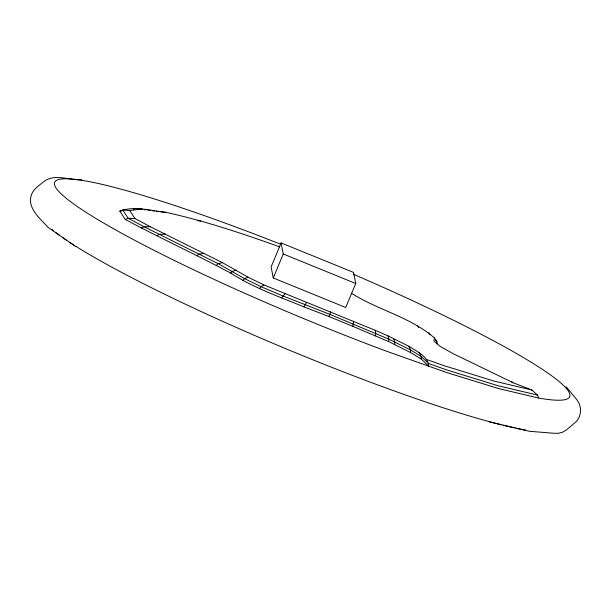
<?xml version="1.0" encoding="UTF-8"?>
<svg xmlns="http://www.w3.org/2000/svg" width="611" height="611" viewBox="0 0 611 611"><rect width="100%" height="100%" fill="white"/><g stroke="black" fill="none" stroke-linecap="round" stroke-linejoin="round"><path stroke-width="0.92" d="M408.942 346.353C416.366 351.256 427.937 356.068 428.754 366.18L421.208 359.008L410.561 352.555L410.569 349.996L408.942 346.353L387.916 335.813L375.192 330.291L263.914 284.925L247.967 277.142L222.351 262.615L150.337 226.757L134.985 218.555L128.134 218.249L125.278 219.471L119.809 211.1C134.764 205.586 150.734 210.749 165.902 212.323C204.693 220.876 242.414 233.501 279.769 246.913M353.57 321.187L352.898 326.35L388.665 341.58L410.561 352.555M394.675 344.642L394.836 342.168L393.683 338.754M388.665 341.58L388.886 339.136L387.916 335.813M375.421 335.836L375.773 333.446L375.192 330.291M351.294 293.188C377.865 310.06 410.409 317.04 434.413 337.936L433.886 340.999L440.119 346.368L452.568 353.379L503.64 378.148L514.661 383.341L532.036 390.062L537.466 395.057L538.742 398.067L499.218 388.726L446.939 372.626L385.48 350.851A278.921 30.122 22.6 0 1 59.863 192.595A278.921 30.122 22.6 0 1 280.228 244.049M436.422 343.695L436.827 341.32L434.413 337.936M330.666 311.786L329.046 316.559L352.898 326.35M281.106 242.918L271.116 266.923L273.262 277.982L345.734 307.493L355.724 283.496L353.578 272.43L281.106 242.918L283.252 253.985L273.262 277.982M125.278 219.471C160.044 238.076 195.955 254.497 230.714 273.117C253.412 287.705 279.059 296.671 303.896 306.844L306.508 302.46M281.503 297.908L285.009 293.876M259.538 288.583L261.05 286.674L263.914 284.925M242.934 280.487L244.614 278.654L247.967 277.142M230.714 273.117L232.516 271.36L236.236 270.07M216.256 265.357L218.203 263.669L222.351 262.615M196.75 255.78L198.896 254.191L203.623 253.42M157.05 235.693L159.593 234.311L165.497 234.135M141.263 228.01L143.967 226.704L150.337 226.757M133.603 209.275L135.695 208.435L141.301 209.214M119.809 211.1L121.681 210.887M535.763 394.401L537.466 395.057L498.332 385.808L446.58 369.869L428.578 363.492L421.109 356.389L410.569 349.996L388.886 339.136L329.871 314.367L282.801 295.9L261.05 286.674L244.614 278.654L218.203 263.669L143.967 226.704L128.134 218.249L122.719 209.963L129.731 210.52L142.317 209.031M197.605 220.739L200.813 220.892M81.683 179.718C69.616 180.558 55.578 173.539 44.595 181.009C39.944 184.927 34.239 188.188 31.726 194.015C26.296 207.664 39.967 218.295 47.956 227.277L75.795 246.607M160.846 211.895L165.902 212.323M144.112 209.611L145.976 209.871M147.847 210.131L150.657 210.52M152.529 210.78L154.392 211.047M156.263 211.307L159.074 211.696M532.036 390.062L494.078 381.088L443.876 365.622L426.417 359.436M489.144 421.789L529.317 431.282L553.787 433.252L558.233 433.321L562.532 432.214L566.405 429.991L577.005 420.903L579.274 416.985L580.45 412.616L580.45 408.102L579.266 403.749L576.99 399.846L566.107 386.71M303.896 306.844L329.046 316.559M283.252 253.985L355.724 283.496M435.544 340.151L436.827 341.32L437.086 343.787M511.621 381.783L512.82 382.975M428.815 332.819L430.159 334.752M129.731 210.52L134.985 218.555M417.802 326.053L418.749 327.565M419.169 352.555L421.109 356.389L421.208 359.008M353.387 274.247A278.921 30.122 22.6 0 1 538.742 398.067M525.422 430.068A278.921 30.122 22.6 0 1 515.883 428.196M514.172 427.822A278.921 30.122 22.6 0 1 503.189 425.271M501.257 424.79A278.921 30.122 22.6 0 1 76.176 246.5M74.267 245.301A278.921 30.122 22.6 0 1 69.7 242.346M66.255 240.054A278.921 30.122 22.6 0 1 63.017 237.839M59.275 235.166A278.921 30.122 22.6 0 1 55.876 232.631M53.417 230.698A278.921 30.122 22.6 0 1 51.729 229.316"/></g></svg>
